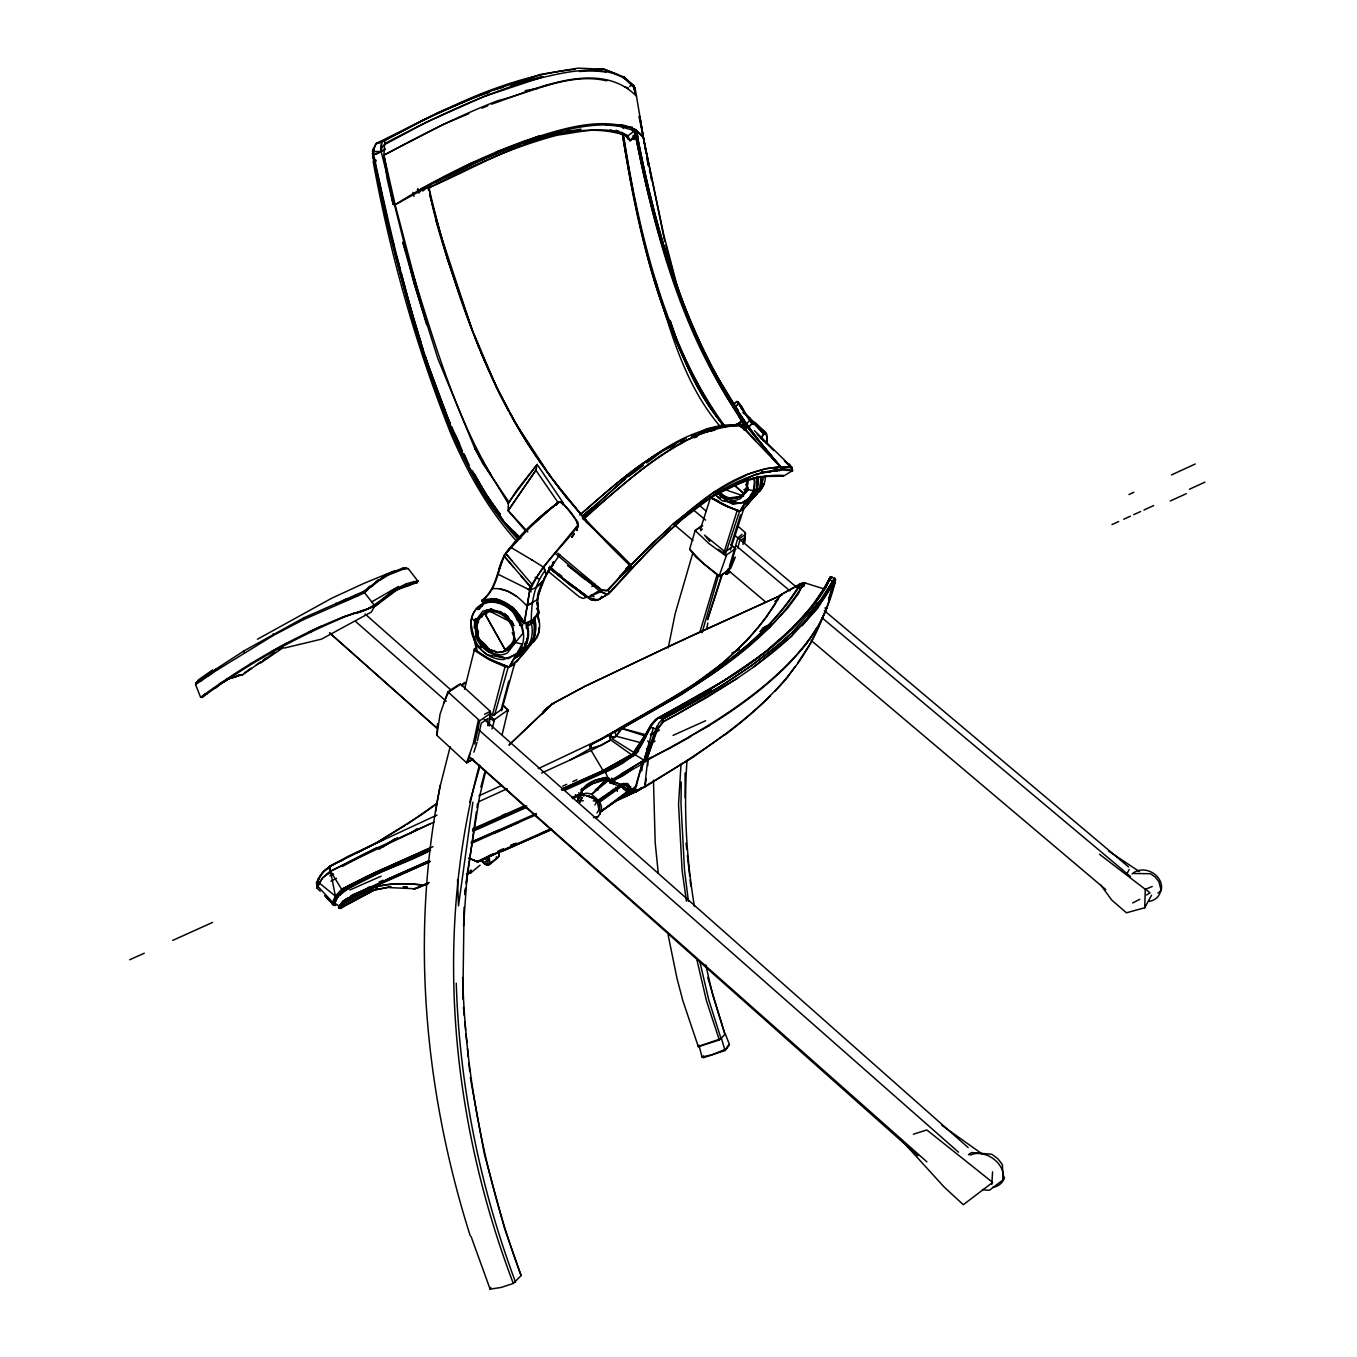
<?xml version="1.0" encoding="UTF-8"?>
<svg xmlns="http://www.w3.org/2000/svg" width="1357" height="1357" viewBox="0 0 1357 1357"><rect width="100%" height="100%" fill="white"/><g stroke="black" fill="none" stroke-linecap="round" stroke-linejoin="round"><path stroke-width="1.5" d="M200.599 697.294C244.752 665.049 292.23 637.4 343.05 616.994L375.143 606.274L397.923 589.209L417.956 581.186C393.157 583.323 379.281 607.97 355.721 613.398L354.499 612.991C300.287 634.55 249.01 662.861 202.057 697.447L200.599 697.294L195.561 684.539L216.611 670.324L216.611 668.679L244.107 650.783L303.714 617.842L363.591 591.465L386.541 574.537L402.435 568.278L408.203 568.6L417.956 581.186L417.328 582.475L393.751 590.906M329.649 866.699L329.802 869.549L329.191 868.107L330.633 865.8L383.556 839.491M756.697 476.731C762.04 492.727 745.536 499.274 740.108 511.199L727.997 506.89L712.595 498.409L718.124 500.784M526.991 638.723L526.974 642.76L524.565 645.627M527.076 628.613L527.127 622.541M474.797 619.267L474.288 628.087M518.103 653.548A31.007 24.935 57.3 0 0 531.384 623.813L532.232 620.692L538.916 613.228L537.219 602.237L538.899 612.855L536.541 608.241M653.463 780.19L655.194 842.663L658.281 873.297M681.231 782.022L680.993 803.819L684.488 869.837L688.406 901.235M762.108 479.055C763.143 490.522 752.796 499.054 743.857 504.516L740.108 511.199L727.997 506.89A42.355 16.793 18 0 1 712.612 498.409M762.973 477.393L762.023 484.924L759.53 488.13M462.839 999.074L464.111 907.087M531.249 641.149L533.827 637.875L534.454 619.504L535.489 618.13L525.905 623.253L524.565 622.507L530.35 586.631L543.36 567.039L578.048 524.82C574.605 515.982 567.582 506.941 559.576 501.683C539.458 515.864 520.698 533.895 505.754 553.52C497.307 569.041 497.646 589.583 481.803 600.574L486.552 599.183L498.579 599.59L513.2 607.665L524.328 622.337L530.35 586.631L504.109 556.133L513.608 567.277M1100.527 884.696L1111.722 900.03L1126.429 912.803L1144.731 907.765L1145.274 889.31L1099.509 854.265M526.058 531.469L508.129 510.639L508.349 503.651L516.576 490.488L537.168 464.45L562.934 502.497M534.454 619.504L534.387 621.455A30.566 24.613 57.3 0 1 524.82 649.325L520.426 651.292M487.74 725.724L487.994 718.413L481.26 723.162L477.46 740.583M479.343 765.246C433.714 935.652 450.965 1119.423 513.302 1283.434L501.208 1287.437L490.114 1289.15L471.1 1236.532M761.056 483.109L760.819 487.316L758.326 490.148M681.027 764.11L678.551 804.209L682.096 870.397L686.438 901.167M463.517 926.051L467.181 874.078L479.462 797.17L485.755 771.047M410.289 583.849L410.204 584.952L401.333 587.293M473.559 759.191L466.571 762.787L436.92 735.392L440.041 714.24L447.844 691.816L459.073 684.386L460.617 684.199L490.284 711.289L490.623 713.154L479.649 720.855L474.763 744.077M539.017 627.799L538.593 633.142L533.488 642.285M757.63 476.392L756.561 489.877L748.318 499.817L745.722 501.021M686.947 761.362C683.657 809.739 686.421 858.625 694.445 906.459M335.841 905.238A6.514 1.747 -51.7 0 1 334.416 904.305C335.23 896.349 341.727 889.615 349.003 886.783M437.514 723.637L436.92 735.392M645.644 737.428L640.979 742.754L616.299 736.274L614.925 731.389L617.147 729.608L621.981 728.353L646.203 734.832L632.922 755.018L604.001 771.302L562.256 789.689M582.085 792.742L581.763 788.519L582.085 792.742L582.374 789.537C587.344 781.7 597.301 779.139 605.9 777.493L607.58 778.782L606.46 779.597L605.9 777.493L606.053 778.697C595.842 782.497 581.882 785.499 578.998 797.746L580.694 794.981M621.727 796.254L628.681 793.675L629.546 791.521L622.642 785.55L599.76 802.072A13.841 10.975 50.2 0 1 601.338 811.333L598.352 816.337L593.365 817.609M685.081 772.913L685.115 797.695M583.425 519.748L582.73 518.289C625.679 477.664 676.736 423.859 740.447 425.148L780.394 466.927L781.072 469.149C718.956 476.68 673.225 526.041 631.531 568.261L630.801 565.207L616.485 550.314L585.461 521.393L585.8 520.121L552.621 479.326M642.93 764.466L649.528 744.06L655.058 741.075M381.826 194.034L375.109 163.824L375.533 160.007M537.864 609.106L537.677 595.129L537.508 599.048L542.596 581.033L540.646 585.613M743.059 544.378L743.755 538.203L739.514 541.189L737.886 548.058M744.315 542.071L745.383 532.673L737.835 526.075M638.435 751.1L632.108 755.137L610.718 739.921L609.497 734.951L538.254 768.673M465.451 888.462L464.722 894.619L465.672 888.394M466.197 882.304L467.181 874.078M562.595 504.651L562.901 503.091L559.576 501.683M399.552 587.768L399.416 588.887L393.852 590.312M744.62 543.037L745.383 532.673M715.648 494.779A24.545 21.627 58.6 0 0 722.755 501.021L740.939 503.396L748.572 498.63L753.356 490.725L754.475 481.684L753.135 477.834M397.923 589.209L398.076 587.92L389.544 594.485L389.713 593.213L375.143 606.274L363.591 591.465L357.044 596.198L303.747 619.504L273.181 635.534L216.611 670.324M405.59 585.512L405.76 584.222M413.868 581.491L413.698 582.764L417.328 582.475L412.053 583.51M317.165 886.172L317.267 888.207L319.048 883.526L317.657 879.913L321.813 873.535L330.633 865.8L377.161 842.392L405.539 825.243M440.279 785.177C410.051 934.786 424.385 1090.824 470.2 1235.735M518.086 653.362L521.342 651.072L520.901 654.345L514.676 658.382C524.345 650.02 531.096 637.247 526.262 624.339L526.431 628.461M472.881 802.208L458.496 905.831L457.53 879.59M466.248 884.255L476.375 811.876M476.969 807.737L477.545 803.598M641.742 770.997L643.354 760.615L621.15 774.101M428.371 189.963L428.812 187.351C436.513 232.573 453.798 276.641 468.402 320.269M569.889 760.141L590.346 748.623L590.312 745.315L591.058 748.25L601.422 745.332L610.718 739.921L591.109 750.438L541.596 773.032M747.978 481.43L747.436 484.72A18.048 15.894 58.6 0 0 747.266 480.497M828.601 599.031L834.826 578.014L822.817 597.792L790.927 633.702L779.325 644.015L751.863 665.388L720.754 686.184L662.776 719.108L658.671 723.23L656.466 729.133L657.585 729.201L663.81 721.398L706.743 697.566L737.309 678.347L752.982 667.474L792.047 635.687L818.135 607.461L835.607 579.829L827.176 606.426M766.807 440.041C765.043 448.421 769.47 432.595 764.737 431.933C753.406 423.927 744.603 413.8 737.496 401.621L742.754 409.203M435.614 811.537L439.905 787.247L450.168 746.672M489.249 726.012L490.284 711.289L484.585 714.291M699.737 632.532L717.158 574.486M668.102 934.871L677.092 978.804L682.927 1000.94L698.346 1046.705L719.329 1039.971L725.35 1034L729.404 1044.551L725.011 1050.555L703.638 1057.612L702.061 1057.137L698.923 1045.195M706.624 629.241L707.811 623.05M590.346 748.623L591.771 744.162L621.269 728.539M447.844 691.816L478.444 719.583L473.254 743.738L466.571 762.787L472.304 759.292M668.238 647.967L675.158 613.669L692.681 553.469M468.148 762.634L469.929 753.966M702.095 632.633L718.464 575.436M577.098 523.615L577.522 521.631L562.901 503.091M646.39 779.003L644.643 787.179L626.798 795.287L628.868 793.811M701.569 525.804L695.174 530.57L689.627 549.178L696.09 557.286L719.04 576.42L726.572 554.945L735.528 548.601L731.118 544.649M489.046 92.564L475.289 96.958L438.107 112.919L375.668 144.232L372.412 153.612L375.109 163.824L375.974 160.143M492.031 728.963L494.474 719.549L507.993 709.965L502.463 704.537M766.264 443.213C770.403 432.493 757.749 426.76 750.981 421.382C745.638 418.397 741.126 398.517 734.883 402.995L736.834 401.502L738.072 402.469L737.038 401.757M577.353 528.976L576.708 530.468L578.336 525.159L577.522 521.631M464.501 689.322L474.221 650.308A12.23 4.207 -4 0 1 474.509 648.493M538.05 593.688L538.763 590.804M236.271 676.719L226.076 679.569L242.988 674.548L260.951 661.86L256.151 665.066M497.765 574.079L530.248 590.227C540.205 565.75 561.798 547.533 577.641 526.669L576.708 530.468M492.184 716.004L505.025 666.779L508.264 667.016L494.457 715.427M480.836 787.179L484.602 772.896M501.225 709.643L508.739 681.078M502.226 734.307L507.993 709.965M429.016 190.506L430.576 184.637L482.515 159.498L470.964 163.196L445.249 177.156L470.777 164.842M831.366 578.116L831.315 576.929C795.355 644.728 723.417 682.401 658.756 717.683C647.526 726.232 644.846 743.84 636.043 752.253L651.581 723.892L657.636 718.057L656.449 719.431M519.765 651.36L517.356 654.244A30.753 24.697 57.2 0 0 527.669 625.831L531.384 623.813C530.892 605.29 533.538 585.817 545.192 570.415L543.716 567.497L546.277 574.859L537.949 595.486M501.53 710.763L514.931 662.521M334.551 903.949L334.619 901.981L334.416 904.322M469.709 802.174L480.073 765.857M632.82 755.17L636.484 753.084L604.798 770.912L607.919 777.748L610.854 780.512L644.083 760.225L653.26 728.132M1127.531 872.585L1129.177 869.515M724.01 552.57L737.122 510.724L739.633 510.995L744.026 508.027L730.354 549.924M720.889 577.336L707.557 619.725L722.552 573.858M731.05 545.039L740.566 514.761M689.627 549.178L703.554 563.732L719.956 576.318L729.455 569.431L735.528 548.601M700.399 529.247L710.712 496.95A9.94 2.782 -1.8 0 0 710.949 498.138L737.122 510.724M831.264 592.178L834.979 582.764C829.008 607.071 818.186 629.852 802.089 649.121M484.568 599.099L481.701 600.574C496.543 589.447 496.832 570.11 504.516 554.657C519.85 535.048 538.152 517.594 558.066 502.667C539.475 518.221 520.511 534.234 505.754 553.52L531.69 584.053M473.881 752.151L477.036 742.381M396.074 864.104L342.812 889.853L338.385 893.737L333.093 902.761L333.177 905.255L334.738 904.61L333.093 902.761C338.945 883.78 362.607 881.88 377.11 872.297M725.741 553.283L739.633 510.995M828.533 600.048L830.535 594.162M822.308 618.402L827.159 607.173M644.965 757.274L649.528 744.06L647.764 740.905M317.148 882.712C320.235 870.838 332.024 864.002 342.829 860.168M428.575 860.966L356.043 893.517L343.253 900.895L338.521 907.443L340.658 908.512L341.523 908.037L334.806 903.1L337.299 896.095L334.263 903.27M781.903 638.299C800.545 620.251 820.764 601.592 830.569 576.962C793.811 645.491 721.195 683.691 655.465 719.515L650.207 726.317L633.634 755.086L622.659 763.245L612.889 768.588L564.631 790.419M607.919 777.748L607.207 779.715L614.925 784.38L618.962 786.076L620.726 784.465L612.16 781.089L610.039 782.938L607.919 777.748L595.265 780.19L580.983 789.689L581.61 793.404L572.264 797.916M614.806 732.763L618.334 728.896C685.064 690.509 759.683 651.394 801.122 583.51L803.802 582.679L798.238 593.908L787.433 608.462L769.046 627.867L743.432 650.376L715.054 672.037L681.621 694.513L621.981 728.353L616.299 736.274L612.346 738.887L634.381 752.796L632.396 754.933L603.475 771.234L591.109 750.438M735.324 557.065L730.592 568.6M539.289 589.583L542.834 580.508M633.346 790.164L626.069 793.692L627.969 791.572M729.404 566.48L737.92 537.898L741.889 534.353M733.9 558.134L727.081 574.011L725.825 574.13L728.505 568.379M825.124 588.768L830.314 577.03L831.756 576.674M489.928 855.351L480.921 860.389L485.246 864.562L489.131 864.952L497.595 857.946L496.391 856.776M616.299 736.274L611.379 737.105L610.938 735.341L611.82 733.153L615.637 730.609L601.151 739.463M481.565 617.367L484.873 612.261L490.657 610.141C484.517 611.6 478.716 616.214 476.884 622.354L483.007 613.856L486.875 613.788M552.927 564.444L554.08 561.662L552.503 562.561M695.225 507.043C721.992 490.64 751.965 473.322 783.854 475.476M832.299 586.122L835.217 579.134L831.315 576.929M991.814 1184.457L992.578 1171.854M478.597 621.455L476.222 627.121L478.376 631.158L478.19 637.145L480.7 641.844L485.704 644.846L488.079 649.274L492.082 650.037M509.689 648.968L512.759 641.725M590.058 746.791L591.041 744.484M583.323 800.783L577.387 800.698L582.34 790.385L592.721 783.532L605.816 779.664L591.737 794.405A13.841 10.975 50.2 0 0 577.387 800.698L581.135 794.303M657.009 725.944L644.711 759.292L646.661 759.598L669.917 748.233L690.492 736.732M317.504 881.1L318.25 881.829L318.725 878.454L316.69 885.137L333.093 902.761M823.36 615.807C793.183 696.48 714.053 743.772 644.643 787.179L647.73 759.988L709.406 725.639M443.518 703.35L448.539 692.206L460.617 684.199M537.338 614.263L536.693 615.688L538.424 614.755L538.169 611.362M826.701 608.496L811.469 641.454M432.968 846.666L376.143 872.008L341.693 889.361L335.383 896.129L331.922 903.966L334.076 905M320.218 891.176L316.91 888.055L317.759 886.274L316.351 882.712L323.526 871.499L330.633 865.8M317.759 886.274L322.101 878.522L330.09 871.465L329.191 868.107M389.238 887.597L413.783 888.699M334.806 903.1L338.996 894.755L345.102 888.767L339.063 895.23M825.022 588.039L830.314 577.03L821.884 592.314M543.563 579.066L552.536 564.359M468.318 858.167L477.189 861.576L472.609 859.609M542.512 713.765L546.277 708.473L552.231 703.91L584.867 686.337L696.107 633.685L782.124 594.824L671.342 645.254L584.867 686.337L552.655 703.655L554.029 703.638M594.892 805.006L596.792 801.427L604.527 795.694M1144.731 907.765L1151.567 895.179M476.528 648.714L476.528 650.478L487.706 658.264L509.112 667.101C522.666 656.584 540.9 638.299 534.624 618.928L535.133 635.364L532.673 638.706M817.779 602.627L807.839 617.503M811.164 642.217L797.662 663.047M374.362 606.613L371.36 612.058L321.473 639.147L284.105 648.12M414.988 888.275L414.58 889.039L428.032 883.763L424.283 885.392C404.81 882.881 382.81 881.863 365.05 891.515M633.838 754.526L604.849 772.421L635.313 754.882L650.749 727.352L650.207 726.317M544.768 577.505L559.763 554.385M604.883 783.464L607.088 779.681L596.571 789.079L598.267 789.062M640.979 742.754L634.974 752.83L638.655 750.726L635.161 753.813M478.495 609.157A30.753 24.697 57.2 0 1 483.414 603.203L484.178 599.743M519.205 653.022L503.837 659.434A30.566 25.172 60 0 1 476.901 643.863L472.117 632.498L476.595 646.305L476.528 650.478L470.845 623.033A30.549 24.477 57.2 0 1 506.738 606.358A30.549 24.477 57.2 0 1 517.865 652.836L509.112 667.101L494.372 661.673L481.718 654.515M764.161 483.567L759.394 491.404L753.339 495.186M805.939 644.371L808.127 640.792M527.788 531.876L508.129 510.639L535.879 470.251L537.168 464.45L508.858 501.988L482.888 463.721L474.746 448.166L437.87 358.621L414.428 284.19L402.758 242.157C428.693 321.168 448.98 403.182 491.268 475.578L474.746 448.166L508.349 503.651M340.403 894.467L335.383 896.129L319.302 883.017L322.813 877.606L330.548 871.211L363.947 853.994L434.087 822.054M811.401 607.8L824.038 588.497M835.607 579.829L834.334 578.421L817.05 605.578M481.905 606.46L485.365 601.202M515.677 655.041L509.112 667.101L514.812 664.065M368.799 888.598C359.639 894.687 345.119 896.96 340.743 908.24L377.025 888.462M370.376 889.497L339.063 906.34L347.663 899.606L364.032 890.752M508.129 510.639L535.879 470.251L558.236 502.752M617.588 733.933L620.098 730.337M571.857 537.304L574.282 533.878M477.732 609.632L484.076 602.627L488.266 600.456M479.343 609.242L484.076 602.627M516.593 662.046L526.55 648.307M557.49 502.412L556.336 505.058L557.49 502.412L561.204 502.294L558.813 502.26L551.213 508.129L529.993 527.313L505.754 553.52L511.81 560.577M571.942 537.033L574.316 533.742M514.846 657.466L522.106 647.459M524.531 644.134L526.957 640.792M757.698 628.393L773.982 606.036L780.275 595.028L800.308 583.731C759.666 650.648 686.761 690.425 620.183 728.014L644.745 735.867L646.203 734.832M787.908 676.465L795.219 666.406M522.852 652.106L526.533 647.085M474.967 621.693L482.77 611.159L491.353 609.039L505.092 614.331L512.166 622.507L515.372 642.523L507.382 652.938A24.256 19.422 57.2 0 1 475.934 636.637L474.967 621.693L471.659 618.029M336.027 603.051L336.061 604.747L346.408 598.827L346.51 600.489L356.874 594.57L357.044 596.198L364.745 592.619L369.46 586.292L371.106 586.953L386.541 574.537L388.17 575.147L406.116 568.04L403.097 569.346M745.519 502.887L756.646 488.486L756.985 476.324M760.615 438.565L764.839 432.425L761.599 437.514L763.177 440.872M754.424 478.427A24.748 21.797 58.6 0 1 751.846 494.762L743.857 504.516L744.094 502.226L732.916 504.329L724.163 499.851M750.794 499.359L754.526 494.542M577.387 800.698L582.577 794.082L599.166 801.003L618.962 786.076M527.398 646.051L524.82 649.325L521.122 650.461M746.723 479.072L747.944 489.436L740.651 498.443A19.643 17.302 58.6 0 1 718.43 493.456M513.302 1283.434L521.105 1275.58C485.704 1180.166 465.57 1079.239 462.652 977.481M514.676 658.382L523.598 652.242L536.66 638.112A30.142 24.324 57.3 0 0 537.067 613.262M749.946 420.059L744.772 425.793L745.773 427.251L739.243 417.278M318.437 879.014L317.775 880.54L319.302 883.017M749.827 425.962L752.457 422.926L748.402 427.387M802.241 625.662L818.135 607.461M497.561 573.723L498.545 572.603M752.1 497.222L755.832 492.981M734.697 407.66L738.513 403.707M601.779 596.435L599.048 599.489L609.225 593.348L653.463 545.616L681.35 519.901L715.36 494.202L756.137 474.102L780.801 469.861L792.454 470.709L792.2 469.2L792.454 470.709L783.617 476.053M619.437 576.572L630.835 564.461M204.941 694.207L202.057 697.447L205.772 693.732L206.841 694.156M195.544 683.012L200.378 679.823L200.259 681.485L208.181 674.582L208.13 676.227L216.611 668.679L200.378 679.823L195.561 684.539L198.427 679.874L212.676 669.849M809.434 609.412L791.742 628.562L768.333 649.189M825.497 609.089L826.684 607.817L824.903 608.055M735.647 406.523L736.664 405.455M591.839 586.58L594.705 583.612M700.602 530.74L702.315 528.993M625.645 569.024L630.106 564.529M427.879 188.131C487.044 163.298 560.984 113.242 627.731 136.022L635.89 129.678L643.286 137.176L663.81 235.134L676.77 284.376L686.998 315.96M533.759 618.029L536.422 615.518M723.586 662.538L747.656 639.707L766.468 617.164L780.275 595.028L795.355 586.953L797.288 586.665L799.595 588.717M485.619 613.822L490.997 608.767M636.637 790.249L634.567 791.708L626.934 784.821L622.914 784.465L599.014 801.75M480.09 865.172L470.608 873.009L467.758 873.569L471.371 872.28L470.981 869.956M740.108 511.199C748.233 506.755 751.625 496.357 759.784 491.234A24.494 21.661 58.7 0 0 765.382 476.256M598.59 801.97L607.953 793.336M536.049 587.462L543.071 581.05L536.049 587.462L530.248 590.227M502.616 708.727L493.168 715.393L489.673 713.07M364.745 592.619L378.094 579.761L379.739 580.372L388.17 575.147M582.815 515.982L591.805 507.993M744.264 493.405L748.572 489.589M582.085 513.15C614.093 484.958 646.78 455.85 686.167 438.362M579.727 514.998C610.141 488.961 640.114 461.041 676.498 443.552M670.273 527.449L652.904 542.613L630.801 565.207L600.812 535.71M673.428 524.701C703.401 497.832 738.615 469.624 780.394 466.927L765.857 468.623L745.536 475.035M744.874 425.945L742.008 427.76L745.383 429.796L746.537 428.252M591.279 508.654L583.256 515.575L625.306 478.987M600.15 814.098L599.115 800.935L596.792 801.427L623.168 784.193L626.73 784.94L627.85 783.99L626.866 783.379L629.427 785.618M790.927 633.702C752.66 668.289 708.303 695.208 662.776 719.108L658.756 717.683L724.078 680.586L754.543 659.79M723.06 574.096L726.758 570.958M731.372 547.431L725.113 551.841L704.487 535.133L709.813 541.443M1157.945 893.076L1161.168 890.379L1158.861 881.694L1155.333 877.131L1150.448 873.704L1133.943 873.518M461.482 685.064L464.586 682.486M489.555 858.252L483.533 863.205L488.198 864.68L487.367 865.206L480.921 860.389L488.673 857.319M493.168 854.13L488.842 857.081L488.944 864.087L498.918 856.488L498.799 852.467M423.113 190.76L430.576 184.637M582.73 518.289C630.343 481.023 676.329 429.406 740.447 425.148L739.209 423.384L740.481 421.298L744.365 423.418L741.634 426.013L731.576 425.572L718.209 427.642M598.216 801.75L613.788 788.977M631.31 791.436L626.069 793.692L628.936 791.352M461.617 685.862L466.197 682.249M531.384 623.813L534.387 621.455L527.652 625.831L528.721 622.524L532.232 620.692M754.763 495.458L757.274 493.507L742.33 510.368M527.262 647.645L531.011 644.796M749.522 498.545L748.165 499.58L750.591 500.139L747.13 502.565L744.247 502.073L746.859 500.411M628.596 476.511L643.439 465.4M646.729 462.941L663.234 450.592L674.565 444.909M437.327 803.056L407.321 824.174M519.205 652.649L521.342 651.072M609.666 738.378L612.16 736.529M769.555 648.697L740.922 669.849L708.914 690.204M679.467 694.971L721.89 663.777M483.414 603.203L484.856 602.135M437.463 803.225L422.163 814.319L377.161 842.392L357.213 852.841M410.187 833.571L416.989 828.686M262.427 660.791L266.871 657.636M260.646 663.013L283.121 647.679M428.795 882.644L416.531 888.157L428.897 882.559M724.519 734.832L692.002 757.918L635.534 792.013L641.403 788.044M410.17 857.963L367.951 876.843L342.812 889.853L336.79 896.332L340.488 894.28M343.389 889.581L338.894 893.483L337.486 897.248C362.964 873.976 400.909 867.055 430.627 850.144L380.672 872.381L343.27 891.023L343.033 890.175L357.095 882.406M715.156 491.336L673.428 523.514L630.801 565.207L584.053 519.019C616.689 489.046 650.444 459.48 689.814 438.599M531.588 603.492L526.838 605.697L537.491 599.523M694.445 507.145L697.634 505.025M397.347 837.71L382.25 847.362M802.581 586.784L804.158 585.732L801.766 583.731L799.782 584.07L804.82 584.121M615.637 730.609L591.771 744.162L602.729 738.734M630.717 790.792L632.701 788.994L630.123 790.147M274.911 652.157L262.681 660.808M278.287 649.901L281.662 647.662M378.993 849.295L394.497 839.033M619.996 798.561L624.983 795.27L619.81 797.933M435.953 182.262L444.451 176.8L463.432 168.115M478.258 647.594L481.735 645.355M616.027 800.783C628.817 796.372 655.889 779.698 634.635 791.793L642.183 763.974L647.73 759.988L647.849 765.416M492.93 853.96L477.749 861.949L500.512 851.348M636.45 753.067L631.531 754.611L602.949 770.674L561.408 789.282M632.633 755.221L604.001 771.302L607.682 769.334M247.907 670.477L251.35 668.289L244.379 672.902M1139.778 899.318L1132.637 902.965M1146.58 894.992L1149.973 892.838L1146.733 890.124M633.668 787.823L636.823 785.822M376.992 847.463L342.473 866.445M632.566 755.255L637.654 752.083M650.41 734.459L655.601 731.253M737.309 678.347L677.822 713.969L663.81 721.398L662.776 719.108L663.641 720.126L657.585 729.201L646.661 759.598L656.754 729.201L650.749 727.352M371.818 601.846L398.5 586.445M744.247 502.073L746.35 500.784M781.191 469.912L784.295 468.029M727.081 574.011L730.473 571.942M374.278 889.446L338.86 908.461M377.687 888.377L339.708 908.172L373.616 889.514M257.423 639.232L332.092 598.03L364.066 583.306L394.276 570.924L395.888 571.518M670.324 449.218L673.835 447.165M719.04 576.42L721.72 574.859M725.825 574.13L729.388 572.077M646.594 749.726L650.105 747.69L646.712 749.624M636.552 752.931L632.922 755.018L632.718 753.661L634.381 752.796M391.07 591.075L394.548 589.091M621.981 728.353C688.762 689.899 763.363 650.817 804.379 582.747L805.04 582.628M619.996 762.447L604.798 770.912L561.781 790.181M623.66 760.361L627.324 758.292M390.121 886.833L362.387 892.38L372.072 887.02M631.531 754.611L602.949 770.674L562.697 788.671M651.428 734.714L655.041 732.678M362.455 892.38L367.153 889.768L366.102 888.937L354.381 894.348L356.009 895.06L367.153 889.768L343.253 900.895L340.997 903.474L342.999 903.864M345.713 901.727L356.721 895.688M747.198 500.241L749.471 499.003M370.291 887.359L357.4 894.399L372.14 887.241M702.722 525.583L695.174 530.57L709.151 543.699L726.283 556.183M651.36 734.849L656.737 731.949M651.038 734.527L658.23 730.66M376.177 154.274L385.337 149.355M271.926 651.292L288.363 642.489M329.921 875.91L333.568 873.959M611.379 767.367L620.59 762.464M646.424 748.691L650.105 746.723M632.158 789.163L630.004 790.317L633.482 788.807M745.705 534.115L738.785 538.983L734.883 535.235M339.487 904.915L354.16 897.164M650.529 734.714L659.468 730.032M350.869 895.79L354.499 893.89M630.513 790.52L633.651 788.875M626.069 793.692L632.379 790.385M325.833 875.146L331.379 872.246M330.955 881.151L336.485 878.267M437.022 815.031L348.104 856.301L330.107 866.445L329.649 867.852L330.548 871.211L341.693 889.361L366.882 876.317L430.356 847.871M680.23 441.636L683.945 439.719M362.743 880.133L366.39 878.25M604.001 771.302L607.529 769.504M616.349 765.026L621.642 762.329L610.073 767.468M428.744 187.911C469.946 166.419 512.488 146.963 557.557 135.106C580.423 132.07 605.934 124.59 627.731 136.022L630.004 140.806L635.738 136.531L637.332 136.616C659.977 250.774 695.293 366.153 771.811 456.478C691.714 368.697 658.349 250.468 635.738 136.531C655.499 236.559 685.285 336.451 742.449 421.925L733.458 425.487M364.015 891.362L347.663 899.606L346.018 898.911L356.009 895.06M627.104 788.553L630.7 786.738L627.138 788.349M377.704 152.764L385.1 149.049M691.578 436.377L695.361 434.477M699.143 432.578L706.709 428.795L722.433 425.08L738.954 425.199L739.209 423.384L733.662 425.504M374.786 605.578L367.323 609.327L343.05 616.994M362.098 880.218L365.881 878.318M352.735 884.917L380.808 870.889M219.122 684.047L227.162 680.128M743.857 489.775L747.622 487.943L745.722 484.279M308.734 632.141L321.914 625.848M485.518 601.185L482.804 602.457L491.251 600.405A31.601 24.511 55 0 1 505.058 603.763L516.864 613.585L522.53 622.473L524.277 623.372L527.025 622.405M716.615 494.169L746.74 479.886L759.479 476.952M430.237 823.801L330.548 871.211L335.383 896.129M360.606 880.456L366.068 877.843M375.194 873.518L382.572 870.108M677.347 445.13L682.808 442.552M617.265 799.714L634.448 792.505M465.705 166.657L420.67 188.962L422.434 190.845M618.368 785.771L620.946 784.583M479.021 795.796L501.954 785.296M621.302 784.617L623.949 783.413M476.731 162.043L505.109 149.711M618.164 785.924L623.338 783.481M619.029 786.008L623.779 783.837M478.343 801.885L507.213 788.722M632.549 791.928L635.924 790.452M774.813 601.202L778.29 599.624M626.815 789.35L630.259 787.789M762.532 628.07L772.116 623.745M762.651 629.207L770.318 625.747M603.78 770.895L613.415 766.535M762.278 629.563L768.062 626.968M760.056 631.463L769.606 627.188M582.628 780.835L604.798 770.912M379.231 881.965L383.098 880.235M765.127 626.764L770.742 624.254M763.652 628.121L769.198 625.645M761.498 629.563L770.861 625.39M761.531 629.801L770.606 625.747M760.361 631.293L767.926 627.901M731.898 653.005L739.48 649.613M472.609 828.957L524.362 805.821M414.021 856.25L419.771 853.672M423.621 851.959L429.372 849.397M473.508 829.653L525.329 806.499M472.49 830.094L526.753 805.871M526.465 807.449L472.915 831.332M427.591 862.696L370.682 888.089C387.763 883.407 405.641 882.678 423.163 885.086M419.364 886.884L413.563 889.157M502.192 815.54L506.042 813.81M401.791 861.542L407.524 858.998M417.057 854.74L430.423 848.787M476.222 828.398L480.039 826.684M388.187 867.615L419.143 853.858M497.748 851.246L503.43 848.719M511.012 845.36L514.812 843.664M540.273 833.792L551.264 828.906M472.321 841.747L536.269 813.488M572.213 797.577L581.61 793.404M493.897 833.452L536.524 814.607M572.552 798.645L582.136 794.405L583.781 795.406M510.639 845.53L516.186 843.087M501.581 851.653L551.654 829.432M550.891 829.856L477.019 861.916M471.15 842.222L498.24 830.314M471.167 843.477L519.46 822.155M430.44 861.441L370.682 888.089L389.696 878.081L429.049 860.83M550.348 829.127L476.714 861.593L470.811 858.693M615.976 787.857L619.386 786.365M475.12 162.331L520.715 144.13M630.903 792.454L636.45 790.045M468.742 113.734L443.96 124.098L383.878 155.173L387.305 179.616L393.225 204.737L383.878 155.173L384.828 142.027L383.115 140.653L376.126 143.621L372.48 150.983L373.633 154.664C397.923 267.346 424.928 381.249 477.664 484.5C489.063 504.041 502.395 522.428 517.729 539.068M482.091 108.136L487.825 105.744M491.624 104.15C533.097 90.207 598.81 57.689 636.501 96.228L646.068 153.375M629.597 86.373L632.532 85.152L634.313 86.068C606.494 58.894 561.696 73.295 528.568 80.809C478.733 96.245 431.424 118.839 385.422 143.265L383.895 140.924C443.79 108.916 506.755 76.314 575.046 69.309M799.782 584.07L804.379 582.747L823.801 588.836M490.98 90.817L438.515 112.41L376.126 143.621L381.673 142.112L423.147 120.111L481.124 94.125L540.612 74.398L578.082 68.155L604.255 69.275L624.424 77.179L633.108 85.932L635.263 92.988L635.11 88.256L633.465 85.27L635.263 92.988M1145.274 889.31L1152.229 886.494M621.574 784.923L625.967 784.38L634.194 791.318L642.183 763.974L612.16 781.089L623.66 775.373L632.65 768.774L612.16 781.089L621.574 784.923L624.542 783.668M507.043 148.999L516.695 145.369M226.076 679.569L235.202 676.159M618.945 785.839L625.577 783.413M412.206 583.188L417.956 581.186M727.997 569.923L729.455 569.431M745.061 500.92L748.318 499.817A24.918 21.983 58.6 0 0 757.935 477.681M694.072 437.785L697.21 436.733M543.021 76.857L483.533 96.669L425.504 122.69L383.794 145.029L380.706 149.423L381.673 142.112L381.147 151.492L414.428 284.19L426.709 324.866L395.141 204.754L383.878 155.173C421.06 135.106 458.768 115.786 498.206 100.554C533.064 91.886 570.076 72.125 606.749 80.843M691.408 435.885L714.359 429.847M510.656 85.661L534.251 78.129M237.085 675.565L242.988 674.548L237.153 675.752M913.38 1134.215L926.831 1129.957L992.662 1182.422L963.317 1204.711L944.167 1187.07L899.928 1138.472M526.77 142.281L554.962 133.648L580.915 129.119M542.579 86.509L546.634 85.287M700.059 432.883L714.918 430.186M585.834 597.572L582.933 598.42L579.117 596.758L547.617 570.822M492.913 90.003L503.091 87.221M515.287 83.863L521.393 82.183M525.464 81.064L541.748 76.603M479.275 646.695L482.922 645.678M698.719 1046.281L721.5 1038.546L725.011 1050.555L729.404 1044.551L725.418 1049.317L712.408 1054.626L702.061 1057.137L703.605 1055.882L703.638 1057.612M362.998 892.126L391.206 886.85M367.56 887.648L377.297 886.698M804.158 585.732L798.595 585.834L799.154 587.038M525.125 90.682L537.287 88.426M629.427 792.827L633.448 792.166L625.424 785.16L622.642 785.55L629.546 791.521M519.646 625.424L522.954 624.882M367.594 887.732L378.654 885.968M495.933 858.15L497.595 857.946M567.073 131.052L570.992 130.594M743.873 429.898L745.383 429.796M408.203 568.6L402.435 568.278M732.729 497.9L739.192 497.391L742.381 495.271L747.622 487.943A17.895 15.758 58.6 0 1 743.415 494.406M756.426 477.325L768.622 476.154M761.294 476.544L782.972 476.171M595.91 69.292L604.255 69.275L617.096 74.313M603.017 778.29L609.276 778.324M593.23 800.918L599.166 801.003L591.737 794.405L608.292 780.529L610.396 779.885L610.039 782.938L614.925 784.38M598.403 599.54L590.431 599.421L579.676 592.127M761.616 471.829L770.013 472.134M492.676 588.701C506.161 587.428 517.831 595.944 526.38 605.493M761.548 471.914L769.86 472.27M342.812 889.853L341.693 889.361M403.097 886.833L407.168 887.071M617.469 125.794L605.884 125.048L622.286 124.946L631.242 127.337L617.469 125.794L636.501 131.222L643.286 137.176L648.714 165.537M754.492 430.712L792.2 467.673L784.193 466.808L781.598 467.961L792.454 470.709L792.2 467.673L781.021 466.893C696.786 374.057 659.349 251.842 636.501 131.222L635.89 129.678C600.065 115.515 560.237 129.526 525.261 140.721C479.801 157.412 435.97 178.683 395.141 204.754L428.591 186.384C448.438 271.383 476.46 355.873 520.409 431.713C550.111 481.684 588.531 525.77 630.343 565.954L606.63 590.99L601.219 589.6L557.71 553.181M736.647 502.209L731.338 501.683L735.765 502.582M731.27 501.174L735.341 501.666M403.606 886.85L407.388 887.342M499.342 654.888L493.524 653.921L476.019 637.451L475.662 630.191M773.694 470.37L777.731 471.167L774.66 468.64M615.349 779.24L611.362 778.324L614.84 779.97M747.944 489.436L753.356 490.725M732.017 501.445L734.832 502.209M500.122 588.989L507.806 591.194L516.576 596.351M487.434 651.224L491.285 652.378M624.542 86.678L628.495 87.968M224.261 681.926L223.091 681.553L215.22 688.372L214.118 687.965M250.4 663.352L251.571 663.743M724.044 489.266L743.653 495.983L725.283 498.477L719.753 492.201M279.661 646.848L280.831 647.255M310.448 631.242L311.618 631.667M610.26 129.831L625.933 135.564L628.579 139.567L625.17 134.631L627.731 136.022M535.065 577.319L538.95 578.913M502.735 614.314L508.281 616.757L510.215 621.811L514.167 625.611M505.025 666.779L489.097 659.723L474.221 650.308M830.637 580.084L834.979 582.764M516.847 619.674L520.613 621.54M717.158 496.272L720.652 498.053M475.849 618.436L476.019 637.451L477.986 637.332L480.921 642.404L484.737 644.422M578.727 796.898L575.266 794.88L578.591 797.288M510.673 547.278L532.504 560.271M635.313 754.882L644.083 760.225M582.272 517.95L585.8 520.121L619.08 554.284L596.639 531.927M531.859 559.864L543.36 567.039M591.092 594.977L594.01 596.792M578.608 792.776L583.9 796.169M1108.737 851.144L1139.49 871.669M489.419 717.955L494.101 721.093M718.243 549.314L726.572 554.945M941.894 1125.36L982.366 1154.095M489.47 715.767L494.474 719.549M548.974 567.82L586.614 596.164L570.194 585.24L550.331 568.498M494.101 650.427L497.137 652.751L503.159 651.547L515.372 640.402L512.2 632.701M548.991 567.938L586.631 597.317L574.503 587.157M550.399 567.582L561.628 576.742M574.469 587.208L577.675 589.82M504.244 613.449L508.281 616.757M692.613 509.231L705.589 520.121M736.41 545.972L789.927 590.855M822.359 618.063L1130.517 876.52M699.55 505.499L706.03 510.961M740.04 539.611L796.712 587.36M824.242 610.548L1128.668 867.004M558.66 573.774L561.815 576.454M673.496 524.023L692.918 540.459M728.539 570.568L765.772 602.067M811.096 640.385L1105.751 889.547M554.792 552.994L599.132 590.668L605.748 594.247L609.225 593.348L608.224 590.193L619.555 577.658L631.107 567.107L630.988 568.956L609.547 592.636L608.224 590.193L599.132 590.668L588.378 597.199L560.39 576.589L549.738 566.259M484.398 643.795L481.243 641.081L491.929 651.92M742.042 409.237L737.513 401.604L741.516 406.625L743.687 412.63L764.737 431.933L754.899 422.332M743.687 412.63L750.099 418.177M528.144 589.125L531.282 591.856M750.37 421.756L753.44 424.419L750.387 421.62M776.577 468.199L779.63 470.862M355.568 621.438L446.249 701.264M478.071 729.269L958.534 1152.178M365.016 613.941L450.728 689.78M484.059 719.278L968.203 1147.615M437.327 728.302L329.581 632.888L437.124 728.472M470.591 757.766L926.899 1161.846M470.336 757.986L917.926 1155.74M734.816 485.552L743.449 493.354L734.341 485.195M626.73 784.94L634.33 791.81M719.939 494.101L727.199 500.682M622.846 76.976L635.11 88.256L636.501 96.228M731.321 545.344L735.782 549.449M757.189 434.444L773.812 450.541M784.414 460.803L791.114 467.86M520.834 538.254L504.092 522.038L476.307 480.599L469.335 467.707L504.092 522.038L519.561 539.085M611.379 737.105L609.497 734.951M624.424 77.179L632.532 85.152M772.014 458.072L780.835 466.91L746.079 425.233L743.348 427.828L743.483 424.877L744.162 427.642L755.679 440.838M502.65 705.097L508.434 710.915M736.834 401.502L738.53 403.283M324.577 895.654L331.854 903.134L326.392 896.994M609.344 736.359L610.565 737.631L610.277 734.459L610.938 735.341M518.968 539C465.977 483.075 439.702 407.762 418.329 335.094C400.943 280.865 386.966 225.652 375.584 169.846C396.142 259.577 417.871 349.411 453.798 434.511C414.055 346.069 394.378 250.112 372.717 156.106L375.109 163.824M478.444 719.583L479.649 720.855M742.991 412.681L743.958 413.698M514.015 531.554L519.527 537.508M530.35 586.631L521.054 575.979M514.167 531.774L519.561 537.966M585.8 520.121L562.867 492.778M625.17 134.631L625.933 135.564M763.889 433.986L750.54 419.907L762.685 432.679M722.806 424.622C703.944 401.876 690.136 375.329 679.569 347.833M720.024 426.268C687.914 388.611 672.682 340.013 659.265 293.265M516.695 541.307C488.333 509.74 467.402 472.423 450.812 433.545C415.853 345.628 390.087 254.234 373.107 161.178M792.2 467.673L788.892 464.009L791.097 467.47M722.67 424.13C697.702 394.242 682.283 357.858 670.154 321.219M738.395 423.52L740.634 426.522M546.176 470.438L550.942 476.85M553.317 480.056L561.645 491.285M740.549 424.062L743.687 428.32M500.139 514.066L485.806 494.27L474.78 474.56M738.412 423.35L740.837 426.709M569.092 500.716C532.673 454.748 501.751 404.674 480.022 350.072M500.004 514.337L487.027 496.187L472.389 470.777M738.361 423.893L740.396 426.776M723.654 426.115C661.504 341.15 639.469 235.864 622.931 134.021M740.43 423.672L742.788 427.099M723.96 424.945C662.827 340.217 639.198 236.016 622.473 134.699M530.299 447.335L537.016 457.326M539.255 460.651L541.494 463.975M516.78 425.046L545.548 468.928M548.991 474.187L551.298 477.698M714.359 372.055L738.004 410.34M734.799 405.336L738.004 410.442M626.459 792.692L627.528 794.608M417.837 188.538L419.72 192.049M521.105 1275.58L504.583 1228.526L484.245 1153.603L470.336 1077.662M511.657 620.895L513.336 624.033M480.802 351.989L496.153 386.372L515.626 423.282M615.535 787.281L617.333 790.69M616.553 789.486L617.418 791.199M627.273 135.327L630.004 140.806L635.551 134.326L634.94 130.611M417.328 189.726L418.957 193.203M448.285 419.347L450.032 423.18M454.408 432.764L459.65 444.248M464.009 453.832L469.251 465.332M449.964 423.011L428.88 367.493M451.627 426.743L454.12 432.323M455.782 436.055L462.432 450.982M464.094 454.714L465.756 458.429M472.49 330.379L447.573 259.56L429.592 194.611M474.119 334.246L496.153 386.372M472.304 330.497L435.597 219.24M475.374 338.351L479.225 348.155L469.132 322.135M536.761 615.247L539.441 622.439M447.403 417.43L425.894 358.367M740.803 406.642L741.906 409.661M678.805 345.95L670.171 320.422M515.541 1282.161C479.818 1186.578 459.328 1085.244 456.274 983.18M676.244 284.987L682.232 302.458M683.555 306.343L686.879 316.062M545.192 570.415L546.277 574.859M719.329 1039.971L706.437 1000.703L696.548 958.263M422.756 348.613L415.191 325.205L401.146 272.689M721.144 1038.97L708.71 999.804L699.805 961.519M622.117 124.861L623.236 128.474M421.247 343.338L406.065 292.841M425.029 355.466L428.167 365.576M655.618 281.069L657.45 287.175M707.675 977.328L724.994 1034.407L712.781 995.207L705.793 965.081M394.124 246.431L392.512 240.376L394.022 246.414M397.906 260.561L400.078 268.652M664.743 241.427L638.943 116.193M665.778 245.38L675.718 283.002M396.634 256.507L398.212 262.563M401.876 276.692L405.014 288.804M412.986 192.355L413.987 196.477M596.385 799.629L596.927 801.919A10.364 8.21 50.2 0 0 586.682 796.237M597.487 802.903L598.912 809.332L598.081 811.147A10.364 8.21 50.2 0 1 596.961 812.945M382.725 198.054L384.523 206.111M385.422 210.148L387.22 218.206M389.459 228.264L390.358 232.301M488.842 857.081L490.284 863.578M634.194 139.517L633.312 135.378L634.007 139.432M649.494 169.591L650.257 173.645M650.648 175.681L651.428 179.769M646.763 157.429L648.154 165.537M623.423 134.343C638.502 231.928 662.708 330.107 715.461 414.699C660.045 331.006 637.485 230.775 622.286 132.952M634.228 128.915L635.534 137.227M533.946 621.591L535.167 629.478M633.838 128.593L635.11 136.972M632.091 127.287L632.701 131.341M632.413 127.337L632.871 131.358M686.014 843.07L686.71 849.211M687.388 855.351L689.678 875.825M690.119 879.913L690.815 886.053M463.432 1007.369L464.247 1015.63M464.857 1021.838L465.655 1030.099M466.062 1034.238L466.876 1042.515M467.487 1048.707L468.301 1056.984M468.911 1063.193L469.726 1071.453M333.89 902.642L334.093 904.814M498.833 851.959L499.037 856.165L498.901 852.213M476.256 619.114L476.612 630.886A30.753 24.697 57.2 0 1 475.408 620.234M481.43 641.725L481.616 647.543M537.27 598.759L537.44 606.087M303.714 617.842L303.747 619.504M273.147 633.872L273.181 635.534M244.107 650.783L244.124 652.429M1132.094 873.976A17.149 14.367 27.3 0 1 1152.263 872.585A17.149 14.367 27.3 0 1 1161.168 890.379L1160.286 892.007A17.166 14.384 27.3 0 1 1148.972 901.438M982.621 1189.495A21.865 16.572 33.8 0 0 989.609 1190.157L1003.077 1179.861L1004.519 1177.214A21.831 16.555 33.8 0 1 992.696 1187.341M970.204 1155.129A21.865 16.572 33.8 0 1 993.612 1158.963A21.865 16.572 33.8 0 1 1003.077 1179.861L1002.399 1164.662L997.938 1158.827L991.831 1154.264L971.714 1152.551A21.831 16.555 33.8 0 0 968.423 1154.773M698.346 1046.705A8.956 2.12 -32.5 0 1 698.567 1045.619M490.114 1289.15A10.975 3.002 -35.2 0 1 490.793 1287.352M503.583 657.246A31.058 24.799 56.8 0 1 480.921 642.404M598.454 816.439A13.841 10.975 50.2 0 1 596.062 817.983M801.885 649.138A827.431 254.59 -7.4 0 1 709.033 725.605M816.456 628.257A825.836 251.266 -7.8 0 1 689.373 736.647M831.502 586.207A904.424 250.35 -9.5 0 1 816.982 607.546M792.03 635.687A889.615 250.231 -8.7 0 1 752.965 667.474M788.281 676.414A876.707 245.481 -12.4 0 1 774.796 691.375M770.284 695.971A876.707 245.481 -12.4 0 1 725.113 734.816M1186.239 493.711A2563.627 15.148 -24.6 0 1 1170.226 501.004M381.13 876.181A2565.765 32.195 -24.7 0 1 349.801 890.022M1204.897 482.176A2564.832 18.082 -24.7 0 1 1189.411 489.249M1153.687 505.567A2564.832 18.082 -24.7 0 1 1143.951 509.995M1140.559 511.555A2564.832 18.082 -24.7 0 1 1133.79 514.642M1130.415 516.186A2564.832 18.082 -24.7 0 1 1123.698 519.239M1118.677 521.529A2564.832 18.082 -24.7 0 1 1111.977 524.582M595.248 789.486A10.279 8.193 50.2 0 1 598.149 789.859M817.949 605.51A891.99 250.655 -8.7 0 1 792.183 633.668M711.119 690.289A882.406 247.941 -8.5 0 1 661.198 717.887M576.912 779.749A2564.832 23.866 -24.7 0 1 572.824 781.564M566.734 784.312A2564.832 23.866 -24.7 0 1 562.697 786.127M746.927 482.363A17.488 15.402 58.6 0 1 737.428 497.51A17.488 15.402 58.6 0 1 719.6 491.828M762.583 478.071A24.816 21.916 58.7 0 1 749.42 498.46M760.429 476.409A25.155 22.204 58.7 0 1 750.2 498.867M740.243 496.526A17.895 15.758 58.6 0 1 736.614 497.697L731.61 498.782A18.048 15.894 58.6 0 1 720.55 493.558M735.782 503.108A25.172 22.119 58 0 1 731.423 502.327M723.247 498.273A25.172 22.119 58 0 1 719.719 495.169M-47.97 1061.988A2557.792 15.08 -23.9 0 1 -49.972 1062.836M705.606 720.72A2554.909 24.324 -24.7 0 1 673.055 735.375M212.54 922.421A2567.308 18.133 -24.9 0 1 172.695 940.401M144.249 953.208A2567.308 18.133 -24.9 0 1 129.678 959.772M757.308 628.376A955.582 306.36 -3.9 0 1 670.46 700.687M1195.212 464.009A2583.44 8.634 -24.8 0 1 1171.464 474.95M1133.875 492.286A2583.44 8.634 -24.8 0 1 1128.973 494.542M714.715 492.642A609.751 169.32 -64 0 1 745.18 475.968M689.695 438.82A512.912 123.809 -55.9 0 1 718.124 427.777M529.009 445.656A580.118 563.698 -66.5 0 1 509.757 413.207M508.756 411.375A580.118 563.698 -66.5 0 1 496 386.457M516.118 145.996A546.854 127.965 -39.1 0 1 519.646 144.724M523.14 143.52A546.854 127.965 -39.1 0 1 554.47 134.156M579.456 71.48A538.966 132.477 -38.1 0 1 605.917 72.125M471.083 164.468A592.28 140.874 -39.8 0 1 617.588 125.675M615.976 130.289A556.048 129.203 -38.5 0 1 619.131 131.392M620.811 132.07A556.048 129.203 -38.5 0 1 625.407 134.428M373.616 147.879L373.328 151.594L381.147 151.492L373.633 154.664L373.616 147.879M487.57 857.929L486.858 864.884L481.294 860.711L489.249 856.352L481.04 860.151L487.57 857.929M513.964 641.488L513.591 644.575L507.297 650.308L512.166 645.695L513.964 641.488M620.285 785.737L626.052 790.537L627.782 790.639L627.188 791.487L601.219 811.282L627.884 792.183L601.219 811.282L627.358 793.404L624.39 795.389L627.222 794.676L627.952 792.437L623.813 788.892L621.743 785.94L622.371 784.567L620.285 785.737M499.732 566.514L499.071 569.601L501.53 562.256L499.732 566.514M482.905 600.574C478.275 603.746 492.625 596.927 496.899 599.37C509.469 602.372 519.036 612.278 524.514 623.575L522.649 622.575L523.056 621.099L513.947 608.581L512.352 608.784L496.899 599.37L483.787 601.762L482.905 600.574M580.457 799.867L579.676 802.53L582.204 797.611L580.457 799.867M471.507 871.16L470.608 873.009L469.81 870.973L471.507 871.16M522.14 644.049L517.017 653.277L508.451 658.603L487.265 654.837A30.295 24.29 57.2 0 1 474.221 611.939A30.295 24.29 57.2 0 1 513.048 612.194L521.851 627.579L522.971 633.244L515.372 642.523L522.14 644.049M644.745 735.867L633.685 752.457L644.745 735.867M553.266 564.207L549.28 569.262L553.266 564.207M543.953 711.034L542.868 712.459L552.231 703.91L509.163 744.925L552.231 703.91L543.953 711.034M624.39 783.99L623.44 785.177L625.713 784.278L624.39 783.99M645.678 760.87L641.183 763.143L645.678 760.87M370.156 887.8L366.102 888.937L370.156 887.8M638.214 790.283L635.534 792.013L640.555 789.265L638.214 790.283M628.851 794.184L626.697 795.558L637.061 790.605L628.851 794.184M609.225 593.348L597.419 600.388L588.378 597.199L600.456 591.788L607.699 594.23L609.225 593.348M539.526 135.887L510.622 147.743L496.17 152.052L539.526 135.887M500.597 611.685L486.875 609.768L511.962 622.575L500.597 611.685M593.925 600.048L590.431 599.421L595.927 600.439L593.925 600.048M589.566 796.44L587.717 795.88L592.941 797.695L589.566 796.44M468.25 873.908L467.232 873.586L468.25 873.908M643.286 137.176L639.724 116.448L643.286 137.176M599.879 588.701L582.73 577.743L567.769 565.462L599.879 588.701M637.213 133.834L635.33 132.409L637.807 136.565L637.213 133.834M505.72 650.8L484.585 613.211L505.72 650.8A21.593 17.285 57.2 0 0 503.362 615.722A21.593 17.285 57.2 0 0 476.646 629.343A21.593 17.285 57.2 0 0 505.72 650.8"/></g></svg>
